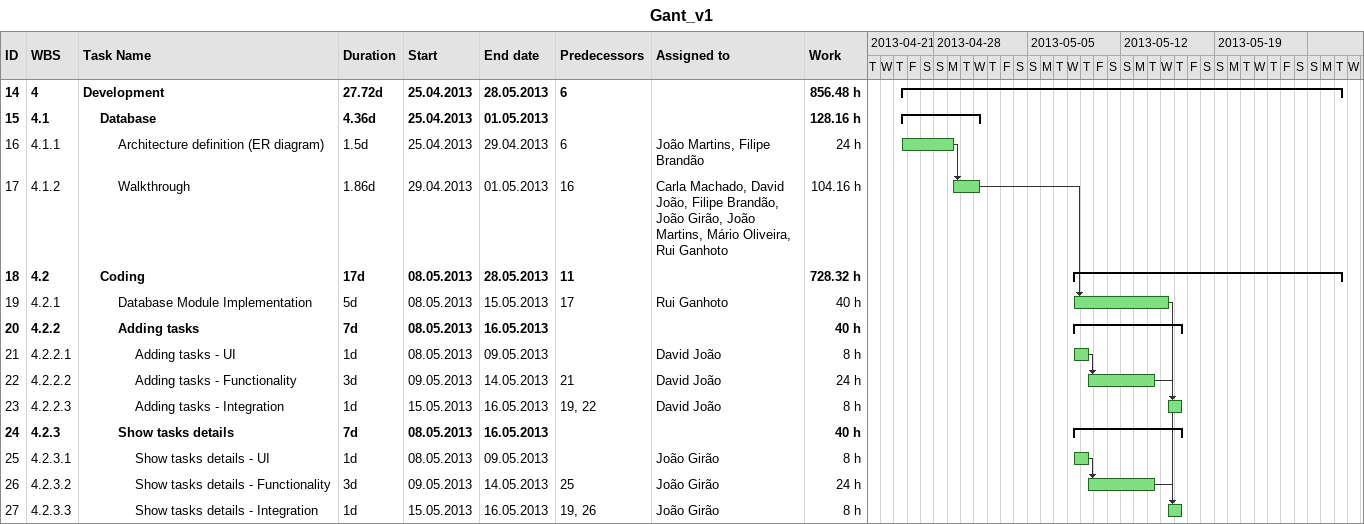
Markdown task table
Gant_v1

| ID | WBS | Task | Duration | Start | Finish | Predecessors | Resources | Work (h) |
|---|---|---|---|---|---|---|---|---|
| 14 | 4 | **Development** | 27.72d | 2013-04-25 | 2013-05-28 | 6 |  | 856.48 |
| 15 | 4.1 | **Database** | 4.36d | 2013-04-25 | 2013-05-01 |  |  | 128.16 |
| 16 | 4.1.1 | Architecture definition (ER diagram) | 1.5d | 2013-04-25 | 2013-04-29 | 6 | João Martins, Filipe Brandão | 24 |
| 17 | 4.1.2 | Walkthrough | 1.86d | 2013-04-29 | 2013-05-01 | 16 | Carla Machado, David João, Filipe Brandão, João Girão, João Martins, Mário Oliveira, Rui Ganhoto | 104.16 |
| 18 | 4.2 | **Coding** | 17d | 2013-05-08 | 2013-05-28 | 11 |  | 728.32 |
| 19 | 4.2.1 | Database Module Implementation | 5d | 2013-05-08 | 2013-05-15 | 17 | Rui Ganhoto | 40 |
| 20 | 4.2.2 | **Adding tasks** | 7d | 2013-05-08 | 2013-05-16 |  |  | 40 |
| 21 | 4.2.2.1 | Adding tasks - UI | 1d | 2013-05-08 | 2013-05-09 |  | David João | 8 |
| 22 | 4.2.2.2 | Adding tasks - Functionality | 3d | 2013-05-09 | 2013-05-14 | 21 | David João | 24 |
| 23 | 4.2.2.3 | Adding tasks - Integration | 1d | 2013-05-15 | 2013-05-16 | 19, 22 | David João | 8 |
| 24 | 4.2.3 | **Show tasks details** | 7d | 2013-05-08 | 2013-05-16 |  |  | 40 |
| 25 | 4.2.3.1 | Show tasks details - UI | 1d | 2013-05-08 | 2013-05-09 |  | João Girão | 8 |
| 26 | 4.2.3.2 | Show tasks details - Functionality | 3d | 2013-05-09 | 2013-05-14 | 25 | João Girão | 24 |
| 27 | 4.2.3.3 | Show tasks details - Integration | 1d | 2013-05-15 | 2013-05-16 | 19, 26 | João Girão | 8 |
